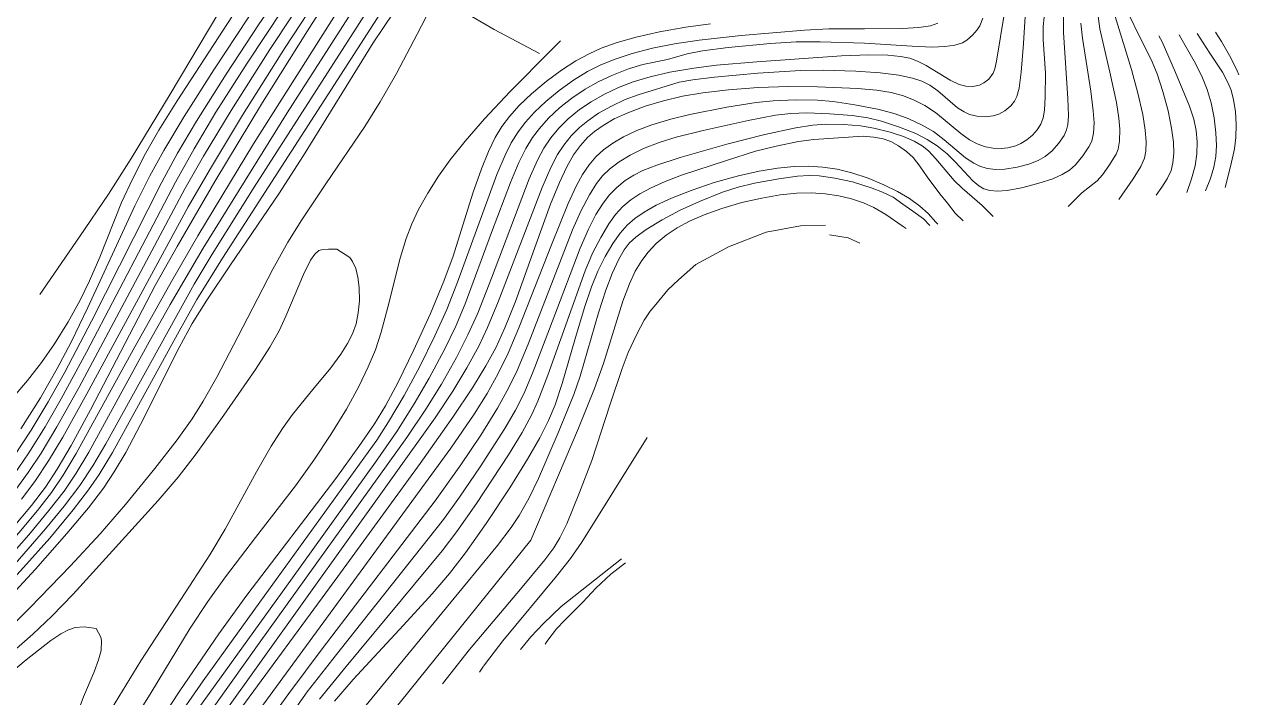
# Model space of a CAD drawing. Header units: inches. Extents: x 115425 to 116786, y 150085 to 152399.
# Drawn here: x 116046.7 to 116251.5, y 151839.8 to 151953.3 of the extents above; entities that cross this region are included whole.
import ezdxf

# ---------------------------------------------------------------- set-up
doc = ezdxf.new("R2010")
doc.units = ezdxf.units.IN
doc.header["$MEASUREMENT"] = 0
doc.layers.add('Contour', color=7, linetype='Continuous', lineweight=0, true_color=0xbed2ff)

msp = doc.modelspace()

# ---------------------------------------------------------------- linework, layer by layer
at = {"layer": 'Contour'}
msp.add_line((116124.15, 151845.1), (116123.47, 151844.13), dxfattribs=at)
for points in [[(116131.8, 152000), (116129.88, 151993.91), (116128.83, 151991.15), (116127.26, 151987.66), (116125.56, 151984.35), (116123.69, 151981.12), (116120.26, 151975.8), (116109.56, 151959.51), (116080.13, 151913.9), (116075.83, 151906.92), (116072.55, 151901.11), (116061.58, 151881.16), (116059.35, 151877.45), (116057.57, 151874.85), (116054.96, 151871.46), (116051.01, 151866.72), (116046.61, 151861.74), (116041.46, 151856.2), (116037.11, 151851.84), (116032.12, 151847.16), (116011.01, 151827.93), (116005.51, 151823.08), (116001.35, 151819.72), (116000, 151818.66)], [(116000, 151820.4), (116004.74, 151823.98), (116008.18, 151826.88), (116014.18, 151832.29), (116026.64, 151843.82), (116036.03, 151852.82), (116040.2, 151857.06), (116045.17, 151862.39), (116050.33, 151868.28), (116053.48, 151872.12), (116056.07, 151875.56), (116058.27, 151878.88), (116060.48, 151882.59), (116075.39, 151909.51), (116078.41, 151914.57), (116085.49, 151925.87), (116116.54, 151974.37), (116121.87, 151982.64), (116123.67, 151985.74), (116125.06, 151988.54), (116126.35, 151991.61), (116127.38, 151994.55), (116128.22, 151997.54), (116128.75, 151999.96)], [(116122.98, 152000), (116122.39, 151996.12), (116121.76, 151993.53), (116120.98, 151991.13), (116119.96, 151988.62), (116118.71, 151986.07), (116117.11, 151983.31), (116085.39, 151933.18), (116075.97, 151917.65), (116071.53, 151909.97), (116065.1, 151898.47), (116055.46, 151880.95), (116053.28, 151877.32), (116051.3, 151874.39), (116048.97, 151871.36), (116045.83, 151867.62), (116040.6, 151861.79), (116034.83, 151855.7), (116028.59, 151849.38), (116018.24, 151839.2), (116010.71, 151832.12), (116006.75, 151828.61), (116003.91, 151826.32), (116000.01, 151823.52)], [(116125.86, 152000), (116124.98, 151995.64), (116124.19, 151992.91), (116123.15, 151990.11), (116121.88, 151987.25), (116120.43, 151984.46), (116118.37, 151981.03), (116091.06, 151938.41), (116076.91, 151915.58), (116071.33, 151906.1), (116067.53, 151899.3), (116057.6, 151881.18), (116055.49, 151877.66), (116053.43, 151874.65), (116050.88, 151871.34), (116047.48, 151867.25), (116042.5, 151861.65), (116037.59, 151856.46), (116032.03, 151850.83), (116022.57, 151841.66), (116012.32, 151832.12), (116007.27, 151827.59), (116004.18, 151825.04), (116000.04, 151821.97)], [(116044.74, 151868.38), (116047.93, 151872.21), (116050.28, 151875.32), (116052.27, 151878.34), (116054.65, 151882.34), (116057.92, 151888.33), (116068.86, 151909.38), (116072.48, 151915.87), (116078.88, 151926.8), (116086.9, 151940.12), (116094.47, 151952.23), (116104.5, 151967.93), (116109.5, 151975.46), (116114.81, 151983.13), (116116.19, 151985.42), (116117.21, 151987.49), (116117.84, 151989.13), (116118.38, 151991.19), (116118.86, 151993.97), (116119.66, 151999.47), (116119.75, 151999.91)], [(116044.98, 151880.48), (116047.91, 151884.93), (116050.76, 151889.66), (116053.58, 151894.7), (116058.04, 151903.27), (116069.9, 151926.69), (116072.59, 151931.6), (116075.79, 151937.01), (116080.78, 151944.9), (116086.35, 151953.38), (116091.9, 151961.49), (116096.24, 151967.45), (116105.79, 151980.31), (116108.53, 151984.28), (116110.17, 151986.99), (116111.17, 151988.99), (116111.87, 151990.94), (116112.4, 151993.12), (116112.72, 151995.32), (116112.85, 151997.96), (116112.84, 151999.96)], [(116044.98, 151877.4), (116047.5, 151881.07), (116050.24, 151885.45), (116052.97, 151890.19), (116057.21, 151898.04), (116072.2, 151926.69), (116075.37, 151932.35), (116079.05, 151938.49), (116084.32, 151946.79), (116090.37, 151955.93), (116096.63, 151965.1), (116108.24, 151981.6), (116110.98, 151985.79), (116112.44, 151988.31), (116113.12, 151989.82), (116113.67, 151991.57), (116114.19, 151993.86), (116114.52, 151996.17), (116114.64, 151998.41), (116114.67, 151999.96)], [(116045.03, 151874.52), (116047.39, 151877.75), (116049.57, 151881.03), (116052.24, 151885.48), (116055.97, 151892.17), (116064.08, 151907.34), (116073.82, 151925.57), (116076.95, 151931.08), (116081.62, 151938.78), (116088.13, 151949.05), (116095.76, 151960.64), (116104.68, 151973.93), (116111.09, 151983.16), (116112.83, 151985.99), (116113.97, 151988.17), (116114.84, 151990.24), (116115.51, 151992.41), (116116.05, 151994.85), (116116.37, 151997.14), (116116.49, 151999.24), (116116.49, 151999.92)], [(116046.16, 151885.13), (116049.44, 151890.38), (116052.29, 151895.31), (116054.64, 151899.75), (116057.47, 151905.61), (116065.35, 151922.72), (116067.89, 151927.78), (116070.25, 151932.05), (116073.68, 151937.77), (116078.68, 151945.66), (116084.48, 151954.43), (116089.23, 151961.29), (116094.99, 151969.21), (116100.33, 151976.25), (116104.42, 151981.32), (116107.58, 151985.17), (116108.81, 151986.95), (116109.69, 151988.56), (116110.27, 151990.05), (116110.75, 151991.82), (116111.07, 151993.82), (116111.24, 151996.18), (116111.22, 151998.71), (116111.16, 151999.96)], [(116046.28, 151873.28), (116048.49, 151876.24), (116050.81, 151879.71), (116053.21, 151883.71), (116057.28, 151891.04), (116074.36, 151922.54), (116078.1, 151929.04), (116083.52, 151938), (116090.7, 151949.43), (116097.07, 151959.14), (116109.86, 151978.47), (116113.04, 151983.56), (116114.92, 151986.89), (116116.08, 151989.32), (116116.8, 151991.21), (116117.51, 151993.75), (116118, 151996.19), (116118.21, 151998.17), (116118.31, 151999.95)], [(116222.74, 151922.63), (116223.13, 151923.02), (116225.05, 151924.92), (116226.3, 151925.92), (116227.64, 151926.95), (116228.53, 151927.93), (116229.59, 151929.44), (116230.8, 151931.42), (116231.17, 151932.26), (116231.38, 151933.6), (116231.43, 151935.67), (116231.3, 151937.48), (116230.87, 151940.12), (116229.75, 151945.25), (116228.07, 151952.58), (116227.67, 151955.54), (116227.32, 151960.06), (116226.99, 151967.54), (116226.9, 151975.15), (116227, 151983.77), (116227.13, 151994.1), (116227.02, 151997.33), (116226.77, 151999.26), (116226.6, 151999.99)], [(116231.26, 151923.8), (116233.71, 151927.27), (116234.96, 151929.34), (116235.58, 151930.75), (116235.82, 151931.96), (116235.87, 151933.59), (116235.74, 151935.5), (116235.32, 151938.1), (116234.5, 151941.74), (116233.4, 151945.72), (116230.66, 151954.61), (116229.98, 151957.48), (116229.42, 151960.59), (116229.03, 151964.22), (116228.69, 151969.3), (116228.56, 151973.78), (116228.69, 151978.44), (116229.18, 151987.21), (116229.5, 151993.53), (116229.48, 151996.22), (116229.27, 151998.42), (116229.05, 151999.92)], [(116107.27, 151993.87), (116101.13, 151985.23), (116097.89, 151980.87), (116093.51, 151975.4), (116089.36, 151970.19), (116086.81, 151966.67), (116083.67, 151961.96), (116079.51, 151955.31), (116071.3, 151941.57), (116064.76, 151930.72), (116060.91, 151924.68), (116056.06, 151917.5), (116049.33, 151907.78)], [(116079.76, 151836.29), (116116, 151886.99), (116118.98, 151891.5), (116121.36, 151895.42), (116123.35, 151899.07), (116124.84, 151902.22), (116126.62, 151906.52), (116134.02, 151925.82), (116135.48, 151929.18), (116136.65, 151931.39), (116137.68, 151932.94), (116138.95, 151934.5), (116140.35, 151935.92), (116141.72, 151937.07), (116143.56, 151938.33), (116145.72, 151939.55), (116148.02, 151940.62), (116150.24, 151941.43), (116157.17, 151943.55), (116159.46, 151943.98), (116163.09, 151944.43), (116170.42, 151945.06), (116177.59, 151945.51), (116181.42, 151945.57), (116186.91, 151945.44), (116191.06, 151945.16), (116194.19, 151944.73), (116196.5, 151944.23), (116198.08, 151943.72), (116199.41, 151943.07), (116200.75, 151942.12), (116204.08, 151939.26), (116205.19, 151938.54), (116206.08, 151938.13), (116207.35, 151937.81), (116208.75, 151937.73), (116210.1, 151937.9), (116211.02, 151938.2), (116212.08, 151938.75), (116213.06, 151939.58), (116213.67, 151940.38), (116214.09, 151941.16), (116214.45, 151942.55), (116214.81, 151945.25), (116215.2, 151950.07), (116216.06, 151963.77)], [(116042.49, 151849.83), (116047.7, 151854.99), (116054.54, 151862.05), (116059.51, 151867.42), (116063.77, 151872.35), (116068.75, 151878.42), (116072.52, 151883.3), (116075.03, 151886.82), (116076.9, 151889.78), (116079.19, 151893.84), (116082.75, 151900.64), (116088.63, 151912.06), (116091.15, 151916.57), (116093.5, 151920.36), (116097.59, 151926.45), (116104.15, 151936.11), (116106.76, 151940.28), (116109.48, 151945.05), (116112.99, 151951.68), (116116.74, 151958.96)], [(116043.33, 151888.66), (116047.29, 151893.28), (116049.64, 151896.32), (116051.82, 151899.48), (116054.11, 151903.17), (116056.15, 151906.81), (116057.75, 151910.08), (116059.45, 151914.06), (116063.13, 151923.26), (116064.97, 151927.23), (116067.18, 151931.53), (116069.42, 151935.48), (116072.51, 151940.43), (116083.31, 151956.98)], [(116043.28, 151855.69), (116048.62, 151861.46), (116053.93, 151867.48), (116057.55, 151871.84), (116060.06, 151875.15), (116061.89, 151877.87), (116063.83, 151881.16), (116066.32, 151885.87), (116072.84, 151898.86), (116075.05, 151902.86), (116077.51, 151906.83), (116081.5, 151912.78), (116089.67, 151924.75), (116093.8, 151931.2), (116105.58, 151950.18), (116109.02, 151955.38)], [(116208.37, 151954.33), (116207.86, 151953.06), (116207.41, 151952.39), (116206.62, 151951.49), (116205.63, 151950.64), (116204.89, 151950.18), (116203.64, 151949.79), (116201.93, 151949.56), (116199.78, 151949.49), (116196.44, 151949.63), (116188.39, 151950.14), (116180.9, 151950.39), (116176.89, 151950.37), (116172.55, 151950.09), (116165.38, 151949.41), (116161.08, 151948.84), (116158.48, 151948.32), (116155.2, 151947.37), (116151, 151946.53), (116148.61, 151945.8), (116145.79, 151944.72), (116143.48, 151943.64), (116141.27, 151942.38), (116139.07, 151940.89), (116136.97, 151939.22), (116135.13, 151937.51), (116133.57, 151935.77), (116132.44, 151934.26), (116131.28, 151932.39), (116130.11, 151930.02), (116128.69, 151926.63), (116125.53, 151918.2), (116121.04, 151906.18), (116119.48, 151902.46), (116117.58, 151898.51), (116114.99, 151893.66), (116112.47, 151889.32), (116109.55, 151884.7), (116105.97, 151879.53), (116091.93, 151860.02), (116075.17, 151836.72)], [(116076.59, 151835.33), (116086.33, 151848.99), (116111.22, 151883.65), (116114.45, 151888.47), (116117.06, 151892.68), (116119.6, 151897.18), (116121.52, 151900.98), (116123.18, 151904.65), (116125.52, 151910.53), (116131.86, 151927.26), (116133.24, 151930.44), (116134.31, 151932.46), (116135.48, 151934.18), (116136.85, 151935.82), (116138.42, 151937.37), (116140.34, 151938.94), (116142.3, 151940.28), (116144.53, 151941.55), (116146.94, 151942.67), (116149.39, 151943.6), (116152.23, 151944.45), (116155.59, 151945.23), (116159.63, 151945.94), (116163.43, 151946.43), (116170.23, 151947.01), (116184.52, 151948.01), (116189.11, 151948.19), (116192.32, 151948.13), (116194.48, 151947.92), (116196.06, 151947.59), (116197.31, 151947.12), (116198.79, 151946.35), (116202.84, 151943.88), (116204.34, 151943.19), (116205.45, 151942.89), (116206.67, 151942.81), (116207.8, 151943.09), (116208.5, 151943.45), (116209.34, 151944.09), (116210.08, 151945.1), (116210.35, 151945.79), (116210.66, 151947.1), (116212.02, 151955.3)], [(116218.66, 151954.55), (116218.51, 151952.93), (116218.54, 151950.77), (116218.92, 151945.09), (116218.88, 151941.05), (116218.74, 151938.84), (116218.49, 151937.54), (116218.1, 151936.49), (116217.49, 151935.51), (116216.7, 151934.62), (116215.78, 151933.86), (116214.75, 151933.23), (116213.9, 151932.86), (116212.58, 151932.51), (116211.41, 151932.38), (116210.06, 151932.43), (116208.81, 151932.67), (116207.4, 151933.17), (116206.1, 151933.85), (116204.61, 151934.9), (116200.35, 151938.46), (116198.57, 151939.64), (116196.78, 151940.56), (116194.98, 151941.26), (116192.9, 151941.81), (116190.43, 151942.21), (116187.26, 151942.49), (116180.45, 151942.79), (116175.65, 151942.83), (116170.48, 151942.65), (116165.48, 151942.29), (116161.12, 151941.79), (116157.68, 151941.19), (116154.53, 151940.44), (116151.39, 151939.5), (116148.5, 151938.42), (116146.2, 151937.36), (116144.33, 151936.29), (116142.86, 151935.26), (116141.67, 151934.22), (116140.49, 151932.89), (116139.35, 151931.3), (116138.19, 151929.28), (116136.95, 151926.68), (116135.46, 151923.02), (116133.03, 151916.34), (116129.55, 151906.6), (116127.77, 151902.15), (116126.22, 151898.8), (116124.55, 151895.73), (116122.3, 151892.06), (116118.97, 151887.08), (116113.47, 151879.3), (116099.6, 151860.25), (116081.99, 151836.32)], [(116085.87, 151837.1), (116106.74, 151865.56), (116118.63, 151881.85), (116122.58, 151887.63), (116124.75, 151891.1), (116126.64, 151894.46), (116128.32, 151897.91), (116130.12, 151902.15), (116135.63, 151916.17), (116138.43, 151923.13), (116139.77, 151926.06), (116140.84, 151928), (116141.96, 151929.63), (116143.12, 151930.98), (116144.4, 151932.16), (116145.95, 151933.29), (116147.75, 151934.34), (116150, 151935.42), (116152.54, 151936.37), (116155.74, 151937.35), (116158.95, 151938.12), (116165.18, 151939.33), (116170.11, 151940.14), (116172.97, 151940.42), (116176.8, 151940.57), (116180.47, 151940.53), (116183.13, 151940.32), (116186.76, 151939.77), (116190.86, 151938.97), (116193.58, 151938.25), (116195.87, 151937.39), (116198.14, 151936.33), (116200.01, 151935.23), (116201.83, 151933.84), (116205.44, 151930.82), (116206.81, 151929.9), (116207.82, 151929.39), (116209.07, 151929), (116210.55, 151928.86), (116212.07, 151928.92), (116214.11, 151929.23), (116216.11, 151929.75), (116217.69, 151930.36), (116218.85, 151931.01), (116220.03, 151932.02), (116221.1, 151933.22), (116222.05, 151934.59), (116222.43, 151935.51), (116222.66, 151936.46), (116222.76, 151937.9), (116222.67, 151940.8), (116221.92, 151951.95), (116221.92, 151954.61)], [(116133.61, 151948.42), (116125.94, 151952.43), (116122.19, 151954.63)], [(116233.16, 151954.51), (116234.48, 151951.81), (116236.72, 151947.39), (116237.71, 151944.98), (116238.7, 151941.99), (116239.57, 151938.74), (116240.17, 151935.83), (116240.48, 151933.43), (116240.55, 151931.58), (116240.4, 151929.95), (116240.08, 151928.68), (116239.42, 151927.28), (116238.52, 151925.88), (116237.54, 151924.53)], [(116162.42, 151953.4), (116158.27, 151952.85), (116153.81, 151952.05), (116149.89, 151951.16), (116146.68, 151950.24), (116144.01, 151949.28), (116141.96, 151948.35), (116139.75, 151947.14), (116137.33, 151945.58), (116134.72, 151943.66), (116132.25, 151941.59), (116130.19, 151939.62), (116128.52, 151937.76), (116127.24, 151936.07), (116126.13, 151934.26), (116124.97, 151931.9), (116123.79, 151928.98), (116122.38, 151924.87), (116119.02, 151914.25), (116117.45, 151910.01), (116115.2, 151904.6), (116112.38, 151898.36), (116109.76, 151892.97), (116107.63, 151889.02), (116105.78, 151885.99), (116103.16, 151882.14), (116099.23, 151876.76), (116084.25, 151857.11), (116079.55, 151850.57), (116072.94, 151840.97), (116068.16, 151833.73)], [(116071.69, 151835.11), (116076.87, 151842.67), (116086.42, 151855.92), (116106.16, 151883.22), (116108.16, 151886.3), (116110.77, 151890.76), (116113.4, 151895.66), (116115.94, 151900.79), (116117.95, 151905.25), (116119.75, 151909.85), (116126.43, 151928), (116127.8, 151931.29), (116128.83, 151933.33), (116129.99, 151935.17), (116131.25, 151936.84), (116132.74, 151938.5), (116134.64, 151940.33), (116136.89, 151942.18), (116139.31, 151943.91), (116141.7, 151945.36), (116143.93, 151946.47), (116146.34, 151947.46), (116149.2, 151948.38), (116152.64, 151949.28), (116156.34, 151950.04), (116160.49, 151950.65), (116167.62, 151951.41), (116178.25, 151952.36), (116182.4, 151952.58), (116188.41, 151952.58), (116194.75, 151952.6), (116197.56, 151952.77), (116199.54, 151953.08), (116200.74, 151953.52)], [(116087.37, 151835), (116091.34, 151840.53), (116096.98, 151848.06), (116116.03, 151872.99), (116120.33, 151879.05), (116123.69, 151884.06), (116126.51, 151888.6), (116128.44, 151892.09), (116129.81, 151894.94), (116131.66, 151899.39), (116139.17, 151918.67), (116140.63, 151921.96), (116142, 151924.58), (116143.2, 151926.46), (116144.24, 151927.77), (116145.45, 151928.96), (116147.02, 151930.15), (116148.9, 151931.27), (116151.15, 151932.36), (116153.79, 151933.39), (116156.64, 151934.28), (116161.17, 151935.43), (116168.77, 151937.11), (116173.36, 151937.98), (116175.99, 151938.3), (116178.65, 151938.38), (116182.5, 151938.25), (116186.33, 151937.95), (116188.98, 151937.58), (116191.26, 151937.01), (116194.27, 151936.01), (116197.06, 151934.89), (116198.97, 151933.91), (116200.63, 151932.82), (116202.32, 151931.46), (116203.73, 151930.11), (116206.66, 151926.93), (116207.65, 151926.1), (116208.53, 151925.58), (116209.55, 151925.29), (116210.81, 151925.2), (116212.47, 151925.32), (116214.86, 151925.75), (116217.62, 151926.46), (116220.14, 151927.3), (116221.71, 151927.99), (116222.96, 151928.75), (116223.94, 151929.62), (116225.19, 151931.13), (116226.24, 151932.65), (116226.73, 151933.65), (116227.02, 151934.98), (116227.09, 151936.72), (116226.97, 151938.74), (116226.54, 151942.04), (116225.12, 151950.96), (116224.89, 151953.49)], [(116061.63, 151830.24), (116068.13, 151840.71), (116074.71, 151851.52), (116077.66, 151856.04), (116080.66, 151860.21), (116085.72, 151866.82), (116092.45, 151875.54), (116095.55, 151879.84), (116098.42, 151884.17), (116101.04, 151888.46), (116103.13, 151892.27), (116104.73, 151895.56), (116105.92, 151898.45), (116106.9, 151901.43), (116108.03, 151905.62), (116110.1, 151913.9), (116111.14, 151917.24), (116112.08, 151919.69), (116113.21, 151922.1), (116114.75, 151924.88), (116116.54, 151927.71), (116118.54, 151930.5), (116121.04, 151933.62), (116124.33, 151937.39), (116128.67, 151942.01), (116135.58, 151948.99), (116137.13, 151950.54)], [(116238.03, 151951.39), (116238.56, 151950.34), (116240.85, 151945.17), (116243.17, 151939.53), (116243.9, 151937.31), (116244.32, 151935.43), (116244.49, 151933.52), (116244.43, 151931.51), (116244.13, 151929.46), (116243.53, 151927.27), (116242.75, 151924.98)], [(116245.91, 151925.25), (116246.73, 151927.34), (116247.3, 151929.25), (116247.62, 151931.05), (116247.73, 151932.87), (116247.65, 151935.05), (116247.34, 151937.58), (116246.85, 151940.07), (116246.19, 151942.35), (116245.4, 151944.32), (116244.22, 151946.7), (116241.73, 151951.05), (116241.46, 151951.53)], [(116244.48, 151951.77), (116246.51, 151948.62), (116248.73, 151945.25), (116249.67, 151943.5), (116250.2, 151942.2), (116250.63, 151940.6), (116250.95, 151938.61), (116251.08, 151936.42), (116251.02, 151934.22), (116250.78, 151932.34), (116250.16, 151929.57), (116249.2, 151925.81)], [(116251.49, 151944.8), (116251.21, 151945.5), (116250.16, 151947.67), (116248.59, 151950.41), (116247.58, 151952.02)], [(116091.59, 151836.8), (116094.45, 151840.78), (116099.99, 151847.87), (116117.41, 151869.85), (116120.13, 151873.59), (116123.62, 151878.73), (116127.75, 151885.19), (116129.55, 151888.29), (116130.99, 151891.15), (116132.54, 151894.82), (116136, 151903.91), (116140.45, 151915.6), (116141.84, 151918.79), (116143.11, 151921.25), (116144.33, 151923.19), (116145.42, 151924.59), (116146.61, 151925.83), (116148.05, 151926.99), (116149.49, 151927.91), (116151.04, 151928.7), (116153.36, 151929.6), (116157.33, 151930.87), (116165.19, 151933.12), (116171.59, 151934.72), (116176.8, 151935.88), (116179.68, 151936.34), (116181.89, 151936.48), (116184.9, 151936.44), (116187.73, 151936.21), (116189.94, 151935.84), (116192.7, 151935.16), (116194.94, 151934.43), (116196.78, 151933.62), (116198.13, 151932.83), (116199.17, 151932), (116200.42, 151930.67), (116203.49, 151927.01), (116204.88, 151925.68), (116208.22, 151922.77), (116210.1, 151920.9)], [(116096.52, 151839.58), (116100.99, 151845.07), (116117.18, 151864.55), (116119.67, 151867.83), (116122.96, 151872.54), (116128.37, 151880.75), (116130.67, 151884.5), (116132.25, 151887.43), (116133.31, 151889.79), (116135, 151894.16), (116141.31, 151911.74), (116142.56, 151914.72), (116143.92, 151917.4), (116145.29, 151919.69), (116146.43, 151921.25), (116147.67, 151922.61), (116149.02, 151923.74), (116150.5, 151924.74), (116152.4, 151925.78), (116154.76, 151926.85), (116157.54, 151927.88), (116165.15, 151930.34), (116170.04, 151931.92), (116173.48, 151932.78), (116177.24, 151933.54), (116179.85, 151933.88), (116188.16, 151934.44), (116189.99, 151934.31), (116191.52, 151934), (116192.81, 151933.54), (116194.14, 151932.83), (116195.48, 151931.89), (116196.58, 151930.85), (116197.74, 151929.43), (116198.96, 151927.6), (116201.08, 151924.74), (116202.39, 151923.16), (116203.68, 151921.47), (116205, 151920.2)], [(116200.76, 151919.62), (116200.4, 151919.97), (116199.1, 151921.42), (116197.74, 151922.66), (116195.98, 151923.95), (116193.96, 151925.15), (116191.68, 151926.28), (116189, 151927.38), (116186.26, 151928.27), (116183.77, 151928.88), (116181.37, 151929.24), (116178.9, 151929.4), (116176.56, 151929.36), (116173.74, 151929.09), (116170.65, 151928.58), (116167.16, 151927.79), (116163.04, 151926.63), (116159.14, 151925.33), (116155.83, 151924.02), (116153.27, 151922.81), (116151.27, 151921.68), (116149.67, 151920.56), (116148.4, 151919.44), (116147.2, 151918.1), (116145.94, 151916.35), (116144.66, 151914.17), (116143.45, 151911.73), (116142.37, 151909.09), (116141.16, 151905.59), (116139.56, 151900.13), (116137.44, 151892.78), (116136.21, 151889.18), (116135.13, 151886.56), (116133.65, 151883.6), (116131.59, 151879.99), (116128.59, 151875.17), (116124.59, 151869.17), (116121.11, 151864.24), (116118.44, 151860.77), (116115.52, 151857.34), (116110.68, 151852.05), (116102.18, 151842.87), (116099.02, 151839.22)], [(116199.4, 151919.43), (116198.34, 151920.51), (116196.55, 151921.85), (116194.85, 151923.03), (116193.21, 151924.21), (116191.43, 151925), (116189.66, 151925.72), (116186.38, 151926.77), (116183.39, 151927.41), (116180.73, 151927.76), (116179.08, 151927.83), (116177.09, 151927.71), (116173.94, 151927.29), (116169.83, 151926.54), (116167.09, 151925.88), (116164.46, 151925.01), (116160.59, 151923.47), (116157.29, 151921.98), (116154.3, 151920.38), (116151.56, 151918.72), (116149.82, 151917.45), (116148.71, 151916.41), (116147.87, 151915.32), (116146.96, 151913.75), (116145.83, 151911.29), (116144.77, 151908.53), (116143.57, 151904.7), (116140.45, 151893.99), (116139.36, 151890.93), (116136.72, 151884.45), (116133.43, 151876.78), (116131.8, 151873.41), (116130.18, 151870.5), (116128.83, 151868.48), (116126.5, 151865.44), (116117.93, 151855), (116103.31, 151837.23)], [(116132.13, 151866.37), (116140.19, 151885.26), (116142.85, 151891.91), (116144.36, 151896.15), (116147.64, 151906.64), (116148.77, 151909.6), (116149.75, 151911.69), (116150.83, 151913.51), (116151.89, 151914.91), (116153.28, 151916.35), (116154.96, 151917.75), (116156.78, 151919), (116158.91, 151920.15), (116161.36, 151921.22), (116164.35, 151922.29), (116167.73, 151923.27), (116171.06, 151924.03), (116174.19, 151924.56), (116177.01, 151924.86), (116179.42, 151924.92), (116181.75, 151924.77), (116184.08, 151924.41), (116186.2, 151923.9), (116188.25, 151923.21), (116189.98, 151922.42), (116191.99, 151921.24), (116194.76, 151919.35), (116195.42, 151918.89)], [(116181.83, 151919.46), (116177.62, 151919.35), (116171.81, 151918.26), (116165.47, 151915.8), (116159.95, 151912.81), (116157.05, 151910.27), (116155.23, 151908.58), (116153.21, 151906.11), (116152.27, 151904.97), (116151.27, 151903.44), (116149.98, 151901.07), (116148.55, 151898.01), (116147.51, 151895.32), (116145.52, 151889.31), (116142.41, 151879.82), (116140.35, 151874.39), (116138.19, 151869.14), (116137.04, 151866.75), (116136.04, 151865.09), (116134.5, 151863.03), (116130.39, 151858.09), (116121.8, 151847.91), (116117.27, 151842.15)], [(116182.51, 151917.84), (116185.64, 151917.32), (116187.61, 151916.41)], [(116018.42, 151825.56), (116025.16, 151830.61), (116028.98, 151833.71), (116034.36, 151838.44), (116041.15, 151844.4), (116048.19, 151850.54), (116051.39, 151853.56), (116054.97, 151857.28), (116069.32, 151873.06), (116072.65, 151877), (116075.7, 151880.94), (116080.38, 151887.43), (116085.71, 151895.12), (116088.14, 151898.92), (116089.68, 151901.65), (116090.84, 151904.13), (116093.78, 151911.13), (116095.01, 151913.57), (116095.69, 151914.58), (116096.38, 151915.19), (116096.84, 151915.33), (116098.04, 151915.44), (116099.42, 151915.42)], [(116099.42, 151915.42), (116101.62, 151914.04), (116102.08, 151913.34), (116102.61, 151912.14), (116102.98, 151910.68), (116103.19, 151908.97), (116103.23, 151906.69), (116103.05, 151904.69), (116102.66, 151902.81), (116102.04, 151901.14), (116101.23, 151899.54), (116100.1, 151897.73), (116098.42, 151895.44), (116095.4, 151891.77), (116091.95, 151887.55), (116090.24, 151885.19), (116088.37, 151882.22), (116085.9, 151877.87), (116080.62, 151868.24), (116077.99, 151863.9), (116073.1, 151856.34), (116066.39, 151846.02), (116061.42, 151837.93)], [(116151.77, 151883.65), (116140.73, 151866.03), (116138.83, 151863.28), (116136.45, 151860.28), (116127.39, 151849.38), (116124.48, 151845.57), (116124.22, 151845.2)], [(116132.13, 151866.37), (116108.74, 151837.38), (116106.68, 151834.6)], [(116147.4, 151863.19), (116137.26, 151855.18), (116134.25, 151852.31), (116132.15, 151850.07), (116130.38, 151847.94)], [(116134.53, 151848.81), (116134.85, 151849.3), (116136.46, 151851.39), (116137.84, 151852.88), (116140.89, 151855.94), (116143.12, 151858.25), (116145.65, 151860.66), (116148.12, 151862.57)], [(116000, 151806.51), (116003.77, 151810.37), (116007.64, 151814.01), (116011.41, 151817.3), (116013.91, 151819.26), (116019.4, 151823.22), (116023.95, 151826.85), (116034.28, 151835.49), (116047.07, 151846.19), (116051.19, 151849.45), (116052.87, 151850.57), (116054.2, 151851.25), (116055.29, 151851.62), (116056.85, 151851.76), (116058.87, 151851.45)], [(116058.87, 151851.45), (116059.66, 151850.03), (116059.76, 151849.45), (116059.68, 151847.78), (116059.27, 151846.2), (116058.49, 151844.18), (116056.71, 151839.94), (116054.15, 151833.04)]]:
    msp.add_lwpolyline(points, dxfattribs=at)

doc.saveas('drawing.dxf')
